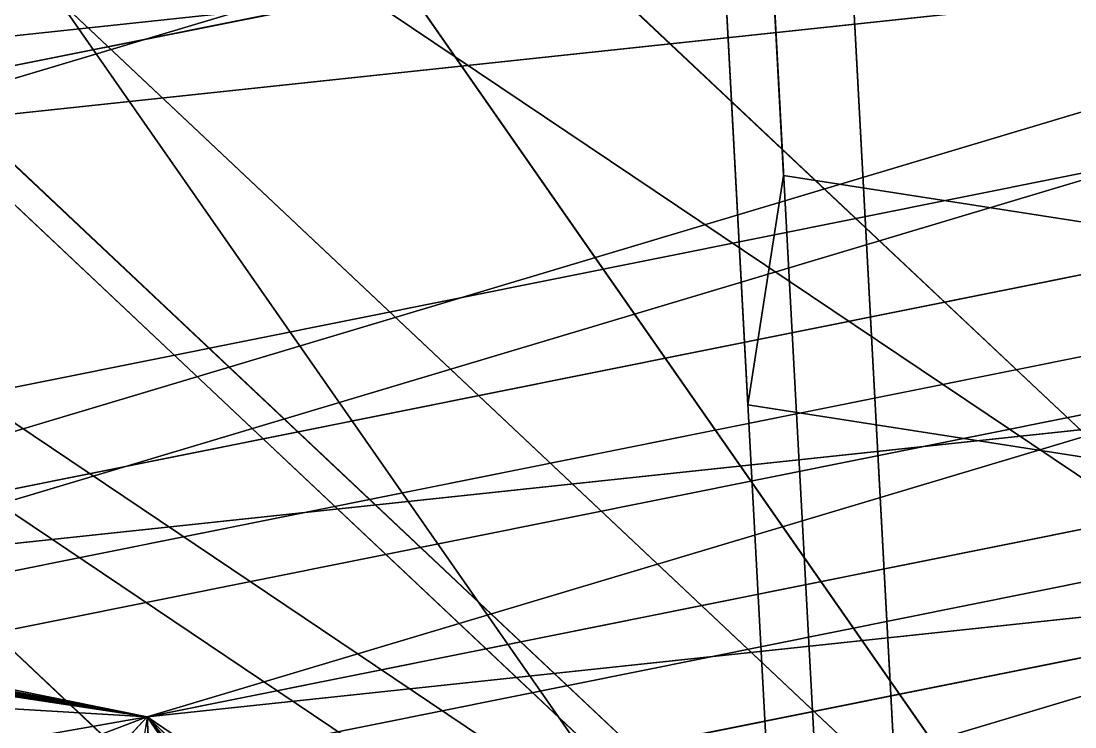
# Model space of a CAD drawing. Header units: metres. Extents: x 503497 to 504361, y 6966567 to 6966857.
# Drawn here: x 504170.223 to 504174.986, y 6966705.364 to 6966708.553 of the extents above; entities that cross this region are included whole.
import ezdxf

# ---------------------------------------------------------------- set-up
doc = ezdxf.new("R2010")
doc.units = ezdxf.units.M

msp = doc.modelspace()

# ---------------------------------------------------------------- linework, layer by layer
at = {"layer": 'SHADOW_APPROVED_20260111T072000'}
for points in [[(504167.5638, 6966705.9126), (504170.7929, 6966705.4089), (504097.6191, 6966720.3129), (504094.39, 6966720.8166), (504167.5638, 6966705.9126)], [(504170.7929, 6966705.4089), (504170.0047, 6966700.3561), (504096.8309, 6966715.2601), (504097.6191, 6966720.3129), (504170.7929, 6966705.4089)]]:
    msp.add_lwpolyline(points, close=True, dxfattribs=at)
msp.add_lwpolyline([(504152.9477, 6966710.2148), (504167.8718, 6966707.8869), (504167.5638, 6966705.9126), (504170.7929, 6966705.4089), (504170.0047, 6966700.3561), (504169.7774, 6966699.9974), (504169.5259, 6966699.8139), (504168.8949, 6966699.7238), (504168.6104, 6966697.9001), (504168.9205, 6966697.8003), (504169.2405, 6966697.5447), (504169.4022, 6966697.2624), (504169.4593, 6966696.8594), (504167.3244, 6966683.1734), (504124.6436, 6966689.8311)], dxfattribs=at)
at = {"layer": 'SHADOW_APPROVED_20260114T072400'}
for points in [[(504167.5638, 6966705.9126), (504170.7929, 6966705.4089), (504098.7845, 6966719.0476), (504095.5554, 6966719.5513), (504167.5638, 6966705.9126)], [(504170.7929, 6966705.4089), (504170.0047, 6966700.3561), (504097.9963, 6966713.9948), (504098.7845, 6966719.0476), (504170.7929, 6966705.4089)]]:
    msp.add_lwpolyline(points, close=True, dxfattribs=at)
msp.add_lwpolyline([(504152.9477, 6966710.2148), (504167.8718, 6966707.8869), (504167.5638, 6966705.9126), (504170.7929, 6966705.4089), (504170.0047, 6966700.3561), (504169.7774, 6966699.9974), (504169.5259, 6966699.8139), (504168.8949, 6966699.7238), (504168.6104, 6966697.9001), (504168.9205, 6966697.8003), (504169.2405, 6966697.5447), (504169.4022, 6966697.2624), (504169.4593, 6966696.8594), (504167.3244, 6966683.1734), (504124.6436, 6966689.8311)], dxfattribs=at)
at = {"layer": 'SHADOW_APPROVED_20260122T071500'}
for points in [[(504167.5638, 6966705.9126), (504170.7929, 6966705.4089), (504088.2264, 6966720.177), (504084.9973, 6966720.6807), (504167.5638, 6966705.9126)], [(504170.7929, 6966705.4089), (504170.0047, 6966700.3561), (504087.4382, 6966715.1242), (504088.2264, 6966720.177), (504170.7929, 6966705.4089)]]:
    msp.add_lwpolyline(points, close=True, dxfattribs=at)
msp.add_lwpolyline([(504152.9477, 6966710.2148), (504167.8718, 6966707.8869), (504167.5638, 6966705.9126), (504170.7929, 6966705.4089), (504170.0047, 6966700.3561), (504169.7774, 6966699.9974), (504169.5259, 6966699.8139), (504168.8949, 6966699.7238), (504168.6104, 6966697.9001), (504168.9205, 6966697.8003), (504169.2405, 6966697.5447), (504169.4022, 6966697.2624), (504169.4593, 6966696.8594), (504167.3244, 6966683.1734), (504124.6436, 6966689.8311)], dxfattribs=at)
at = {"layer": 'SHADOW_APPROVED_20260124T072500'}
for points in [[(504167.5638, 6966705.9126), (504170.7929, 6966705.4089), (504094.5498, 6966717.1239), (504091.3207, 6966717.6276), (504167.5638, 6966705.9126)], [(504170.7929, 6966705.4089), (504170.0047, 6966700.3561), (504093.7616, 6966712.0711), (504094.5498, 6966717.1239), (504170.7929, 6966705.4089)]]:
    msp.add_lwpolyline(points, close=True, dxfattribs=at)
msp.add_lwpolyline([(504152.9477, 6966710.2148), (504167.8718, 6966707.8869), (504167.5638, 6966705.9126), (504170.7929, 6966705.4089), (504170.0047, 6966700.3561), (504169.7774, 6966699.9974), (504169.5259, 6966699.8139), (504168.8949, 6966699.7238), (504168.6104, 6966697.9001), (504168.9205, 6966697.8003), (504169.2405, 6966697.5447), (504169.4022, 6966697.2624), (504169.4593, 6966696.8594), (504167.3244, 6966683.1734), (504124.6436, 6966689.8311)], dxfattribs=at)
at = {"layer": 'SHADOW_APPROVED_20260126T071100'}
for points in [[(504167.5638, 6966705.9126), (504170.7929, 6966705.4089), (504082.3678, 6966720.4547), (504079.1387, 6966720.9584), (504167.5638, 6966705.9126)], [(504170.7929, 6966705.4089), (504170.0047, 6966700.3561), (504081.5796, 6966715.4019), (504082.3678, 6966720.4547), (504170.7929, 6966705.4089)]]:
    msp.add_lwpolyline(points, close=True, dxfattribs=at)
msp.add_lwpolyline([(504152.9477, 6966710.2148), (504167.8718, 6966707.8869), (504167.5638, 6966705.9126), (504170.7929, 6966705.4089), (504170.0047, 6966700.3561), (504169.7774, 6966699.9974), (504169.5259, 6966699.8139), (504168.8949, 6966699.7238), (504168.6104, 6966697.9001), (504168.9205, 6966697.8003), (504169.2405, 6966697.5447), (504169.4022, 6966697.2624), (504169.4593, 6966696.8594), (504167.3244, 6966683.1734), (504124.6436, 6966689.8311)], dxfattribs=at)
at = {"layer": 'SHADOW_APPROVED_20260127T071900'}
for points in [[(504167.5638, 6966705.9126), (504170.7929, 6966705.4089), (504088.45, 6966717.9015), (504085.2209, 6966718.4052), (504167.5638, 6966705.9126)], [(504170.7929, 6966705.4089), (504170.0047, 6966700.3561), (504087.6618, 6966712.8487), (504088.45, 6966717.9015), (504170.7929, 6966705.4089)]]:
    msp.add_lwpolyline(points, close=True, dxfattribs=at)
msp.add_lwpolyline([(504152.9477, 6966710.2148), (504167.8718, 6966707.8869), (504167.5638, 6966705.9126), (504170.7929, 6966705.4089), (504170.0047, 6966700.3561), (504169.7774, 6966699.9974), (504169.5259, 6966699.8139), (504168.8949, 6966699.7238), (504168.6104, 6966697.9001), (504168.9205, 6966697.8003), (504169.2405, 6966697.5447), (504169.4022, 6966697.2624), (504169.4593, 6966696.8594), (504167.3244, 6966683.1734), (504124.6436, 6966689.8311)], dxfattribs=at)
at = {"layer": 'SHADOW_APPROVED_20260129T071100'}
for points in [[(504167.5638, 6966705.9126), (504170.7929, 6966705.4089), (504080.3472, 6966719.6277), (504077.1181, 6966720.1314), (504167.5638, 6966705.9126)], [(504170.7929, 6966705.4089), (504170.0047, 6966700.3561), (504079.559, 6966714.5749), (504080.3472, 6966719.6277), (504170.7929, 6966705.4089)]]:
    msp.add_lwpolyline(points, close=True, dxfattribs=at)
msp.add_lwpolyline([(504152.9477, 6966710.2148), (504167.8718, 6966707.8869), (504167.5638, 6966705.9126), (504170.7929, 6966705.4089), (504170.0047, 6966700.3561), (504169.7774, 6966699.9974), (504169.5259, 6966699.8139), (504168.8949, 6966699.7238), (504168.6104, 6966697.9001), (504168.9205, 6966697.8003), (504169.2405, 6966697.5447), (504169.4022, 6966697.2624), (504169.4593, 6966696.8594), (504167.3244, 6966683.1734), (504124.6436, 6966689.8311)], dxfattribs=at)
at = {"layer": 'SHADOW_APPROVED_20260130T071100'}
for points in [[(504167.5638, 6966705.9126), (504170.7929, 6966705.4089), (504079.661, 6966719.3231), (504076.4319, 6966719.8268), (504167.5638, 6966705.9126)], [(504170.7929, 6966705.4089), (504170.0047, 6966700.3561), (504078.8728, 6966714.2703), (504079.661, 6966719.3231), (504170.7929, 6966705.4089)]]:
    msp.add_lwpolyline(points, close=True, dxfattribs=at)
msp.add_lwpolyline([(504152.9477, 6966710.2148), (504167.8718, 6966707.8869), (504167.5638, 6966705.9126), (504170.7929, 6966705.4089), (504170.0047, 6966700.3561), (504169.7774, 6966699.9974), (504169.5259, 6966699.8139), (504168.8949, 6966699.7238), (504168.6104, 6966697.9001), (504168.9205, 6966697.8003), (504169.2405, 6966697.5447), (504169.4022, 6966697.2624), (504169.4593, 6966696.8594), (504167.3244, 6966683.1734), (504124.6436, 6966689.8311)], dxfattribs=at)
at = {"layer": 'SHADOW_APPROVED_20260203T070000'}
for points in [[(504167.5638, 6966705.9126), (504170.7929, 6966705.4089), (504064.7687, 6966721.7103), (504061.5396, 6966722.214), (504167.5638, 6966705.9126)], [(504170.7929, 6966705.4089), (504170.0047, 6966700.3561), (504063.9805, 6966716.6575), (504064.7687, 6966721.7103), (504170.7929, 6966705.4089)]]:
    msp.add_lwpolyline(points, close=True, dxfattribs=at)
msp.add_lwpolyline([(504152.9477, 6966710.2148), (504167.8718, 6966707.8869), (504167.5638, 6966705.9126), (504170.7929, 6966705.4089), (504170.0047, 6966700.3561), (504169.7774, 6966699.9974), (504169.5259, 6966699.8139), (504168.8949, 6966699.7238), (504168.6104, 6966697.9001), (504168.9205, 6966697.8003), (504169.2405, 6966697.5447), (504169.4022, 6966697.2624), (504169.4593, 6966696.8594), (504167.3244, 6966683.1734), (504124.6436, 6966689.8311)], dxfattribs=at)
at = {"layer": 'SHADOW_APPROVED_20260314T074000'}
msp.add_lwpolyline([(504152.9477, 6966710.2148), (504167.8718, 6966707.8869), (504167.5638, 6966705.9126), (504170.7929, 6966705.4089), (504170.0047, 6966700.3561), (504169.7774, 6966699.9974), (504169.5259, 6966699.8139), (504168.8949, 6966699.7238), (504168.6104, 6966697.9001), (504168.9205, 6966697.8003), (504169.2405, 6966697.5447), (504169.4022, 6966697.2624), (504169.4593, 6966696.8594), (504167.3244, 6966683.1734), (504124.6436, 6966689.8311)], dxfattribs=at)
for points in [[(504167.5638, 6966705.9126), (504170.7929, 6966705.4089), (504083.0384, 6966689.9525), (504079.8093, 6966690.4562), (504167.5638, 6966705.9126)], [(504170.7929, 6966705.4089), (504170.0047, 6966700.3561), (504082.2502, 6966684.8997), (504083.0384, 6966689.9525), (504170.7929, 6966705.4089)]]:
    msp.add_lwpolyline(points, close=True, dxfattribs=at)
at = {"layer": 'SHADOW_APPROVED_20260426T070000'}
msp.add_lwpolyline([(504152.9477, 6966710.2148), (504167.8718, 6966707.8869), (504167.5638, 6966705.9126), (504170.7929, 6966705.4089), (504170.0047, 6966700.3561), (504169.7774, 6966699.9974), (504169.5259, 6966699.8139), (504168.8949, 6966699.7238), (504168.6104, 6966697.9001), (504168.9205, 6966697.8003), (504169.2405, 6966697.5447), (504169.4022, 6966697.2624), (504169.4593, 6966696.8594), (504167.3244, 6966683.1734), (504124.6436, 6966689.8311)], dxfattribs=at)
for points in [[(504167.5638, 6966705.9126), (504170.7929, 6966705.4089), (503953.6653, 6966623.3471), (503950.4362, 6966623.8508), (504167.5638, 6966705.9126)], [(504170.7929, 6966705.4089), (504170.0047, 6966700.3561), (503952.8771, 6966618.2943), (503953.6653, 6966623.3471), (504170.7929, 6966705.4089)]]:
    msp.add_lwpolyline(points, close=True, dxfattribs=at)
at = {"layer": 'SHADOW_APPROVED_20260621T090000'}
msp.add_lwpolyline([(504152.9477, 6966710.2148), (504167.8718, 6966707.8869), (504167.5638, 6966705.9126), (504170.7929, 6966705.4089), (504170.0047, 6966700.3561), (504169.7774, 6966699.9974), (504169.5259, 6966699.8139), (504168.8949, 6966699.7238), (504168.6104, 6966697.9001), (504168.9205, 6966697.8003), (504169.2405, 6966697.5447), (504169.4022, 6966697.2624), (504169.4593, 6966696.8594), (504167.3244, 6966683.1734), (504124.6436, 6966689.8311)], dxfattribs=at)
for points in [[(504167.5638, 6966705.9126), (504170.7929, 6966705.4089), (504112.2766, 6966642.4773), (504109.0475, 6966642.981), (504167.5638, 6966705.9126)], [(504170.7929, 6966705.4089), (504170.0047, 6966700.3561), (504111.4884, 6966637.4245), (504112.2766, 6966642.4773), (504170.7929, 6966705.4089)]]:
    msp.add_lwpolyline(points, close=True, dxfattribs=at)
at = {"layer": 'SHADOW_APPROVED_20260621T120000'}
for points in [[(504172.0356, 6966738.2059), (504171.8738, 6966737.1686), (504174.7398, 6966683.9458), (504174.9016, 6966684.9831), (504172.0356, 6966738.2059)], [(504175.3149, 6966737.6944), (504172.0356, 6966738.2059), (504174.9016, 6966684.9831), (504178.1809, 6966684.4716), (504175.3149, 6966737.6944)], [(504171.8738, 6966737.1686), (504174.8017, 6966736.7119), (504177.6677, 6966683.4891), (504174.7398, 6966683.9458), (504171.8738, 6966737.1686)], [(504174.8017, 6966736.7119), (504173.0714, 6966725.6192), (504175.9374, 6966672.3964), (504177.6677, 6966683.4891), (504174.8017, 6966736.7119)], [(504173.0714, 6966725.6192), (504158.5991, 6966727.8767), (504161.4651, 6966674.6539), (504175.9374, 6966672.3964), (504173.0714, 6966725.6192)], [(504167.5638, 6966705.9126), (504170.7929, 6966705.4089), (504173.4139, 6966656.7361), (504170.1848, 6966657.2398), (504167.5638, 6966705.9126)], [(504170.7929, 6966705.4089), (504170.0047, 6966700.3561), (504172.6257, 6966651.6833), (504173.4139, 6966656.7361), (504170.7929, 6966705.4089)]]:
    msp.add_lwpolyline(points, close=True, dxfattribs=at)
msp.add_lwpolyline([(504152.9477, 6966710.2148), (504167.8718, 6966707.8869), (504167.5638, 6966705.9126), (504170.7929, 6966705.4089), (504170.0047, 6966700.3561), (504169.7774, 6966699.9974), (504169.5259, 6966699.8139), (504168.8949, 6966699.7238), (504168.6104, 6966697.9001), (504168.9205, 6966697.8003), (504169.2405, 6966697.5447), (504169.4022, 6966697.2624), (504169.4593, 6966696.8594), (504167.3244, 6966683.1734), (504124.6436, 6966689.8311)], dxfattribs=at)
at = {"layer": 'SHADOW_APPROVED_20260621T140000'}
for points in [[(504158.5991, 6966727.8767), (504158.3042, 6966725.9861), (504200.8513, 6966664.9632), (504201.1462, 6966666.8538), (504158.5991, 6966727.8767)], [(504173.0714, 6966725.6192), (504158.5991, 6966727.8767), (504201.1462, 6966666.8538), (504215.6185, 6966664.5963), (504173.0714, 6966725.6192)], [(504158.3042, 6966725.9861), (504149.5371, 6966727.3537), (504192.0842, 6966666.3308), (504200.8513, 6966664.9632), (504158.3042, 6966725.9861)], [(504167.5638, 6966705.9126), (504170.7929, 6966705.4089), (504209.7026, 6966649.6029), (504206.4735, 6966650.1066), (504167.5638, 6966705.9126)], [(504170.7929, 6966705.4089), (504170.0047, 6966700.3561), (504208.9144, 6966644.5501), (504209.7026, 6966649.6029), (504170.7929, 6966705.4089)]]:
    msp.add_lwpolyline(points, close=True, dxfattribs=at)
msp.add_lwpolyline([(504152.9477, 6966710.2148), (504167.8718, 6966707.8869), (504167.5638, 6966705.9126), (504170.7929, 6966705.4089), (504170.0047, 6966700.3561), (504169.7774, 6966699.9974), (504169.5259, 6966699.8139), (504168.8949, 6966699.7238), (504168.6104, 6966697.9001), (504168.9205, 6966697.8003), (504169.2405, 6966697.5447), (504169.4022, 6966697.2624), (504169.4593, 6966696.8594), (504167.3244, 6966683.1734), (504124.6436, 6966689.8311)], dxfattribs=at)
at = {"layer": 'SHADOW_APPROVED_20260621T150000'}
for points in [[(504146.7781, 6966729.7721), (504138.446, 6966731.0718), (504218.5765, 6966655.6185), (504226.9086, 6966654.3188), (504146.7781, 6966729.7721)], [(504146.9294, 6966730.7425), (504146.7781, 6966729.7721), (504226.9086, 6966654.3188), (504227.0599, 6966655.2892), (504146.9294, 6966730.7425)], [(504149.9912, 6966730.2649), (504146.9294, 6966730.7425), (504227.0599, 6966655.2892), (504230.1217, 6966654.8116), (504149.9912, 6966730.2649)], [(504149.5371, 6966727.3537), (504149.9912, 6966730.2649), (504230.1217, 6966654.8116), (504229.6676, 6966651.9004), (504149.5371, 6966727.3537)], [(504158.3042, 6966725.9861), (504149.5371, 6966727.3537), (504229.6676, 6966651.9004), (504238.4347, 6966650.5328), (504158.3042, 6966725.9861)], [(504152.9477, 6966710.2148), (504167.8718, 6966707.8869), (504241.1519, 6966638.8841), (504226.2278, 6966641.212), (504152.9477, 6966710.2148)], [(504167.8718, 6966707.8869), (504167.5638, 6966705.9126), (504240.8439, 6966636.9098), (504241.1519, 6966638.8841), (504167.8718, 6966707.8869)], [(504167.5638, 6966705.9126), (504170.7929, 6966705.4089), (504244.073, 6966636.4061), (504240.8439, 6966636.9098), (504167.5638, 6966705.9126)], [(504170.7929, 6966705.4089), (504170.0047, 6966700.3561), (504243.2848, 6966631.3533), (504244.073, 6966636.4061), (504170.7929, 6966705.4089)]]:
    msp.add_lwpolyline(points, close=True, dxfattribs=at)
msp.add_lwpolyline([(504152.9477, 6966710.2148), (504167.8718, 6966707.8869), (504167.5638, 6966705.9126), (504170.7929, 6966705.4089), (504170.0047, 6966700.3561), (504169.7774, 6966699.9974), (504169.5259, 6966699.8139), (504168.8949, 6966699.7238), (504168.6104, 6966697.9001), (504168.9205, 6966697.8003), (504169.2405, 6966697.5447), (504169.4022, 6966697.2624), (504169.4593, 6966696.8594), (504167.3244, 6966683.1734), (504124.6436, 6966689.8311)], dxfattribs=at)
at = {"layer": 'SHADOW_APPROVED_20260621T160000'}
for points in [[(504138.446, 6966731.0718), (504138.0232, 6966728.3614), (504322.0083, 6966604.6889), (504322.4311, 6966607.3993), (504138.446, 6966731.0718)], [(504146.7781, 6966729.7721), (504138.446, 6966731.0718), (504322.4311, 6966607.3993), (504330.7632, 6966606.0996), (504146.7781, 6966729.7721)], [(504138.0232, 6966728.3614), (504127.901, 6966729.9403), (504311.8861, 6966606.2678), (504322.0083, 6966604.6889), (504138.0232, 6966728.3614)], [(504152.9477, 6966710.2148), (504167.8718, 6966707.8869), (504336.128, 6966594.7871), (504321.2039, 6966597.115), (504152.9477, 6966710.2148)], [(504167.8718, 6966707.8869), (504167.5638, 6966705.9126), (504335.82, 6966592.8128), (504336.128, 6966594.7871), (504167.8718, 6966707.8869)], [(504167.5638, 6966705.9126), (504170.7929, 6966705.4089), (504339.0491, 6966592.3091), (504335.82, 6966592.8128), (504167.5638, 6966705.9126)], [(504170.7929, 6966705.4089), (504170.0047, 6966700.3561), (504338.2609, 6966587.2563), (504339.0491, 6966592.3091), (504170.7929, 6966705.4089)]]:
    msp.add_lwpolyline(points, close=True, dxfattribs=at)
msp.add_lwpolyline([(504152.9477, 6966710.2148), (504167.8718, 6966707.8869), (504167.5638, 6966705.9126), (504170.7929, 6966705.4089), (504170.0047, 6966700.3561), (504169.7774, 6966699.9974), (504169.5259, 6966699.8139), (504168.8949, 6966699.7238), (504168.6104, 6966697.9001), (504168.9205, 6966697.8003), (504169.2405, 6966697.5447), (504169.4022, 6966697.2624), (504169.4593, 6966696.8594), (504167.3244, 6966683.1734), (504124.6436, 6966689.8311)], dxfattribs=at)
at = {"layer": 'SHADOW_APPROVED_20261019T053000'}
for points in [[(504167.5638, 6966705.9126), (504170.7929, 6966705.4089), (503594.0372, 6966797.5417), (503590.8081, 6966798.0454), (504167.5638, 6966705.9126)], [(504170.7929, 6966705.4089), (504170.0047, 6966700.3561), (503593.249, 6966792.4889), (503594.0372, 6966797.5417), (504170.7929, 6966705.4089)]]:
    msp.add_lwpolyline(points, close=True, dxfattribs=at)
msp.add_lwpolyline([(504152.9477, 6966710.2148), (504167.8718, 6966707.8869), (504167.5638, 6966705.9126), (504170.7929, 6966705.4089), (504170.0047, 6966700.3561), (504169.7774, 6966699.9974), (504169.5259, 6966699.8139), (504168.8949, 6966699.7238), (504168.6104, 6966697.9001), (504168.9205, 6966697.8003), (504169.2405, 6966697.5447), (504169.4022, 6966697.2624), (504169.4593, 6966696.8594), (504167.3244, 6966683.1734), (504124.6436, 6966689.8311)], dxfattribs=at)
at = {"layer": 'SHADOW_APPROVED_20261112T063500'}
for points in [[(504167.5638, 6966705.9126), (504170.7929, 6966705.4089), (504072.5146, 6966721.3631), (504069.2855, 6966721.8668), (504167.5638, 6966705.9126)], [(504170.7929, 6966705.4089), (504170.0047, 6966700.3561), (504071.7264, 6966716.3103), (504072.5146, 6966721.3631), (504170.7929, 6966705.4089)]]:
    msp.add_lwpolyline(points, close=True, dxfattribs=at)
msp.add_lwpolyline([(504152.9477, 6966710.2148), (504167.8718, 6966707.8869), (504167.5638, 6966705.9126), (504170.7929, 6966705.4089), (504170.0047, 6966700.3561), (504169.7774, 6966699.9974), (504169.5259, 6966699.8139), (504168.8949, 6966699.7238), (504168.6104, 6966697.9001), (504168.9205, 6966697.8003), (504169.2405, 6966697.5447), (504169.4022, 6966697.2624), (504169.4593, 6966696.8594), (504167.3244, 6966683.1734), (504124.6436, 6966689.8311)], dxfattribs=at)
at = {"layer": 'SHADOW_APPROVED_20261113T063500'}
for points in [[(504167.5638, 6966705.9126), (504170.7929, 6966705.4089), (504072.9828, 6966721.7786), (504069.7537, 6966722.2823), (504167.5638, 6966705.9126)], [(504170.7929, 6966705.4089), (504170.0047, 6966700.3561), (504072.1946, 6966716.7258), (504072.9828, 6966721.7786), (504170.7929, 6966705.4089)]]:
    msp.add_lwpolyline(points, close=True, dxfattribs=at)
msp.add_lwpolyline([(504152.9477, 6966710.2148), (504167.8718, 6966707.8869), (504167.5638, 6966705.9126), (504170.7929, 6966705.4089), (504170.0047, 6966700.3561), (504169.7774, 6966699.9974), (504169.5259, 6966699.8139), (504168.8949, 6966699.7238), (504168.6104, 6966697.9001), (504168.9205, 6966697.8003), (504169.2405, 6966697.5447), (504169.4022, 6966697.2624), (504169.4593, 6966696.8594), (504167.3244, 6966683.1734), (504124.6436, 6966689.8311)], dxfattribs=at)
at = {"layer": 'SHADOW_APPROVED_20261122T065200'}
for points in [[(504167.5638, 6966705.9126), (504170.7929, 6966705.4089), (504090.6288, 6966719.8597), (504087.3997, 6966720.3634), (504167.5638, 6966705.9126)], [(504170.7929, 6966705.4089), (504170.0047, 6966700.3561), (504089.8406, 6966714.8069), (504090.6288, 6966719.8597), (504170.7929, 6966705.4089)]]:
    msp.add_lwpolyline(points, close=True, dxfattribs=at)
msp.add_lwpolyline([(504152.9477, 6966710.2148), (504167.8718, 6966707.8869), (504167.5638, 6966705.9126), (504170.7929, 6966705.4089), (504170.0047, 6966700.3561), (504169.7774, 6966699.9974), (504169.5259, 6966699.8139), (504168.8949, 6966699.7238), (504168.6104, 6966697.9001), (504168.9205, 6966697.8003), (504169.2405, 6966697.5447), (504169.4022, 6966697.2624), (504169.4593, 6966696.8594), (504167.3244, 6966683.1734), (504124.6436, 6966689.8311)], dxfattribs=at)
at = {"layer": 'SHADOW_APPROVED_20261123T070300'}
for points in [[(504167.5638, 6966705.9126), (504170.7929, 6966705.4089), (504098.396, 6966717.4154), (504095.1669, 6966717.9191), (504167.5638, 6966705.9126)], [(504170.7929, 6966705.4089), (504170.0047, 6966700.3561), (504097.6078, 6966712.3626), (504098.396, 6966717.4154), (504170.7929, 6966705.4089)]]:
    msp.add_lwpolyline(points, close=True, dxfattribs=at)
msp.add_lwpolyline([(504152.9477, 6966710.2148), (504167.8718, 6966707.8869), (504167.5638, 6966705.9126), (504170.7929, 6966705.4089), (504170.0047, 6966700.3561), (504169.7774, 6966699.9974), (504169.5259, 6966699.8139), (504168.8949, 6966699.7238), (504168.6104, 6966697.9001), (504168.9205, 6966697.8003), (504169.2405, 6966697.5447), (504169.4022, 6966697.2624), (504169.4593, 6966696.8594), (504167.3244, 6966683.1734), (504124.6436, 6966689.8311)], dxfattribs=at)
at = {"layer": 'SHADOW_APPROVED_20261221T090000'}
msp.add_lwpolyline([(504152.9477, 6966710.2148), (504167.8718, 6966707.8869), (504167.5638, 6966705.9126), (504170.7929, 6966705.4089), (504170.0047, 6966700.3561), (504169.7774, 6966699.9974), (504169.5259, 6966699.8139), (504168.8949, 6966699.7238), (504168.6104, 6966697.9001), (504168.9205, 6966697.8003), (504169.2405, 6966697.5447), (504169.4022, 6966697.2624), (504169.4593, 6966696.8594), (504167.3244, 6966683.1734), (504124.6436, 6966689.8311)], dxfattribs=at)
for points in [[(504167.5638, 6966705.9126), (504170.7929, 6966705.4089), (504140.5382, 6966707.2083), (504137.3091, 6966707.712), (504167.5638, 6966705.9126)], [(504170.7929, 6966705.4089), (504170.0047, 6966700.3561), (504139.75, 6966702.1555), (504140.5382, 6966707.2083), (504170.7929, 6966705.4089)]]:
    msp.add_lwpolyline(points, close=True, dxfattribs=at)
at = {"layer": 'SHADOW_APPROVED_20261221T120000'}
msp.add_lwpolyline([(504152.9477, 6966710.2148), (504167.8718, 6966707.8869), (504167.5638, 6966705.9126), (504170.7929, 6966705.4089), (504170.0047, 6966700.3561), (504169.7774, 6966699.9974), (504169.5259, 6966699.8139), (504168.8949, 6966699.7238), (504168.6104, 6966697.9001), (504168.9205, 6966697.8003), (504169.2405, 6966697.5447), (504169.4022, 6966697.2624), (504169.4593, 6966696.8594), (504167.3244, 6966683.1734), (504124.6436, 6966689.8311)], dxfattribs=at)
for points in [[(504167.5638, 6966705.9126), (504170.7929, 6966705.4089), (504173.0654, 6966702.6781), (504169.8363, 6966703.1818), (504167.5638, 6966705.9126)], [(504170.7929, 6966705.4089), (504170.0047, 6966700.3561), (504172.2772, 6966697.6253), (504173.0654, 6966702.6781), (504170.7929, 6966705.4089)]]:
    msp.add_lwpolyline(points, close=True, dxfattribs=at)
at = {"layer": 'SHADOW_APPROVED_20261221T150000'}
for points in [[(504152.9477, 6966710.2148), (504167.8718, 6966707.8869), (504205.5657, 6966711.9072), (504190.6416, 6966714.2351), (504152.9477, 6966710.2148)], [(504167.8718, 6966707.8869), (504167.5638, 6966705.9126), (504205.2577, 6966709.9329), (504205.5657, 6966711.9072), (504167.8718, 6966707.8869)], [(504145.7767, 6966705.8835), (504142.7149, 6966706.3611), (504184.7895, 6966710.8487), (504187.8513, 6966710.3711), (504145.7767, 6966705.8835)], [(504144.9755, 6966700.7471), (504145.7767, 6966705.8835), (504187.8513, 6966710.3711), (504187.0501, 6966705.2347), (504144.9755, 6966700.7471)], [(504167.5638, 6966705.9126), (504170.7929, 6966705.4089), (504208.4868, 6966709.4292), (504205.2577, 6966709.9329), (504167.5638, 6966705.9126)], [(504170.7929, 6966705.4089), (504170.0047, 6966700.3561), (504207.6986, 6966704.3764), (504208.4868, 6966709.4292), (504170.7929, 6966705.4089)]]:
    msp.add_lwpolyline(points, close=True, dxfattribs=at)
msp.add_lwpolyline([(504152.9477, 6966710.2148), (504167.8718, 6966707.8869), (504167.5638, 6966705.9126), (504170.7929, 6966705.4089), (504170.0047, 6966700.3561), (504169.7774, 6966699.9974), (504169.5259, 6966699.8139), (504168.8949, 6966699.7238), (504168.6104, 6966697.9001), (504168.9205, 6966697.8003), (504169.2405, 6966697.5447), (504169.4022, 6966697.2624), (504169.4593, 6966696.8594), (504167.3244, 6966683.1734), (504124.6436, 6966689.8311)], dxfattribs=at)
at = {"layer": 'SHADOW_APPROVED_20261221T160000'}
for points in [[(504152.9477, 6966710.2148), (504167.8718, 6966707.8869), (504227.4336, 6966719.8387), (504212.5095, 6966722.1666), (504152.9477, 6966710.2148)], [(504154.0443, 6966707.0275), (504153.1492, 6966701.2887), (504217.9779, 6966714.2974), (504218.873, 6966720.0362), (504154.0443, 6966707.0275)], [(504167.8718, 6966707.8869), (504167.5638, 6966705.9126), (504227.1256, 6966717.8644), (504227.4336, 6966719.8387), (504167.8718, 6966707.8869)], [(504142.7149, 6966706.3611), (504141.9137, 6966701.2247), (504208.3978, 6966714.5655), (504209.199, 6966719.7019), (504142.7149, 6966706.3611)], [(504144.9755, 6966700.7471), (504145.7767, 6966705.8835), (504212.2608, 6966719.2243), (504211.4596, 6966714.0879), (504144.9755, 6966700.7471)], [(504167.5638, 6966705.9126), (504170.7929, 6966705.4089), (504230.3547, 6966717.3607), (504227.1256, 6966717.8644), (504167.5638, 6966705.9126)], [(504170.7929, 6966705.4089), (504170.0047, 6966700.3561), (504229.5665, 6966712.3079), (504230.3547, 6966717.3607), (504170.7929, 6966705.4089)], [(504141.9137, 6966701.2247), (504144.9755, 6966700.7471), (504211.4596, 6966714.0879), (504208.3978, 6966714.5655), (504141.9137, 6966701.2247)], [(504153.1492, 6966701.2887), (504158.2689, 6966700.4901), (504223.0976, 6966713.4988), (504217.9779, 6966714.2974), (504153.1492, 6966701.2887)], [(504122.7613, 6966696.5515), (504123.3955, 6966700.6171), (504182.9573, 6966712.5689), (504182.3231, 6966708.5033), (504122.7613, 6966696.5515)], [(504125.6223, 6966696.1052), (504122.7613, 6966696.5515), (504182.3231, 6966708.5033), (504185.1841, 6966708.057), (504125.6223, 6966696.1052)], [(504124.6436, 6966689.8311), (504125.6223, 6966696.1052), (504185.1841, 6966708.057), (504184.2054, 6966701.7829), (504124.6436, 6966689.8311)]]:
    msp.add_lwpolyline(points, close=True, dxfattribs=at)
msp.add_lwpolyline([(504152.9477, 6966710.2148), (504167.8718, 6966707.8869), (504167.5638, 6966705.9126), (504170.7929, 6966705.4089), (504170.0047, 6966700.3561), (504169.7774, 6966699.9974), (504169.5259, 6966699.8139), (504168.8949, 6966699.7238), (504168.6104, 6966697.9001), (504168.9205, 6966697.8003), (504169.2405, 6966697.5447), (504169.4022, 6966697.2624), (504169.4593, 6966696.8594), (504167.3244, 6966683.1734), (504124.6436, 6966689.8311)], dxfattribs=at)
at = {"layer": 'SHADOW_APPROVED_20261221T170000'}
for points in [[(504154.0443, 6966707.0275), (504153.1492, 6966701.2887), (504265.4749, 6966734.9076), (504266.37, 6966740.6464), (504154.0443, 6966707.0275)], [(504144.9755, 6966700.7471), (504145.7767, 6966705.8835), (504260.9705, 6966740.3608), (504260.1693, 6966735.2244), (504144.9755, 6966700.7471)], [(504167.8718, 6966707.8869), (504167.5638, 6966705.9126), (504270.7637, 6966736.8002), (504271.0717, 6966738.7745), (504167.8718, 6966707.8869)], [(504167.5638, 6966705.9126), (504170.7929, 6966705.4089), (504273.9928, 6966736.2965), (504270.7637, 6966736.8002), (504167.5638, 6966705.9126)], [(504170.7929, 6966705.4089), (504170.0047, 6966700.3561), (504273.2046, 6966731.2437), (504273.9928, 6966736.2965), (504170.7929, 6966705.4089)], [(504141.9137, 6966701.2247), (504144.9755, 6966700.7471), (504260.1693, 6966735.2244), (504257.1075, 6966735.702), (504141.9137, 6966701.2247)], [(504153.1492, 6966701.2887), (504158.2689, 6966700.4901), (504270.5946, 6966734.109), (504265.4749, 6966734.9076), (504153.1492, 6966701.2887)], [(504158.2689, 6966700.4901), (504156.6455, 6966690.0834), (504268.9712, 6966723.7023), (504270.5946, 6966734.109), (504158.2689, 6966700.4901)]]:
    msp.add_lwpolyline(points, close=True, dxfattribs=at)
msp.add_lwpolyline([(504152.9477, 6966710.2148), (504167.8718, 6966707.8869), (504167.5638, 6966705.9126), (504170.7929, 6966705.4089), (504170.0047, 6966700.3561), (504169.7774, 6966699.9974), (504169.5259, 6966699.8139), (504168.8949, 6966699.7238), (504168.6104, 6966697.9001), (504168.9205, 6966697.8003), (504169.2405, 6966697.5447), (504169.4022, 6966697.2624), (504169.4593, 6966696.8594), (504167.3244, 6966683.1734), (504124.6436, 6966689.8311)], dxfattribs=at)
at = {"layer": 'SHADOW_COMPARATOR_RL48_20260111T072000'}
for points in [[(504167.5638, 6966705.9126), (504170.7929, 6966705.4089), (504125.1656, 6966714.7023), (504121.9365, 6966715.206), (504167.5638, 6966705.9126)], [(504170.7929, 6966705.4089), (504170.0047, 6966700.3561), (504124.3774, 6966709.6495), (504125.1656, 6966714.7023), (504170.7929, 6966705.4089)]]:
    msp.add_lwpolyline(points, close=True, dxfattribs=at)
msp.add_lwpolyline([(504152.9477, 6966710.2148), (504167.8718, 6966707.8869), (504167.5638, 6966705.9126), (504170.7929, 6966705.4089), (504170.0047, 6966700.3561), (504169.7774, 6966699.9974), (504169.5259, 6966699.8139), (504168.8949, 6966699.7238), (504168.6104, 6966697.9001), (504168.9205, 6966697.8003), (504169.2405, 6966697.5447), (504169.4022, 6966697.2624), (504169.4593, 6966696.8594), (504167.3244, 6966683.1734), (504124.6436, 6966689.8311)], dxfattribs=at)
at = {"layer": 'SHADOW_COMPARATOR_RL48_20260114T072400'}
for points in [[(504167.5638, 6966705.9126), (504170.7929, 6966705.4089), (504125.8923, 6966713.9133), (504122.6632, 6966714.417), (504167.5638, 6966705.9126)], [(504170.7929, 6966705.4089), (504170.0047, 6966700.3561), (504125.1041, 6966708.8605), (504125.8923, 6966713.9133), (504170.7929, 6966705.4089)]]:
    msp.add_lwpolyline(points, close=True, dxfattribs=at)
msp.add_lwpolyline([(504152.9477, 6966710.2148), (504167.8718, 6966707.8869), (504167.5638, 6966705.9126), (504170.7929, 6966705.4089), (504170.0047, 6966700.3561), (504169.7774, 6966699.9974), (504169.5259, 6966699.8139), (504168.8949, 6966699.7238), (504168.6104, 6966697.9001), (504168.9205, 6966697.8003), (504169.2405, 6966697.5447), (504169.4022, 6966697.2624), (504169.4593, 6966696.8594), (504167.3244, 6966683.1734), (504124.6436, 6966689.8311)], dxfattribs=at)
at = {"layer": 'SHADOW_COMPARATOR_RL48_20260122T071500'}
for points in [[(504167.5638, 6966705.9126), (504170.7929, 6966705.4089), (504119.3088, 6966714.6175), (504116.0797, 6966715.1212), (504167.5638, 6966705.9126)], [(504170.7929, 6966705.4089), (504170.0047, 6966700.3561), (504118.5206, 6966709.5647), (504119.3088, 6966714.6175), (504170.7929, 6966705.4089)]]:
    msp.add_lwpolyline(points, close=True, dxfattribs=at)
msp.add_lwpolyline([(504152.9477, 6966710.2148), (504167.8718, 6966707.8869), (504167.5638, 6966705.9126), (504170.7929, 6966705.4089), (504170.0047, 6966700.3561), (504169.7774, 6966699.9974), (504169.5259, 6966699.8139), (504168.8949, 6966699.7238), (504168.6104, 6966697.9001), (504168.9205, 6966697.8003), (504169.2405, 6966697.5447), (504169.4022, 6966697.2624), (504169.4593, 6966696.8594), (504167.3244, 6966683.1734), (504124.6436, 6966689.8311)], dxfattribs=at)
at = {"layer": 'SHADOW_COMPARATOR_RL48_20260124T072500'}
for points in [[(504167.5638, 6966705.9126), (504170.7929, 6966705.4089), (504123.2517, 6966712.7138), (504120.0226, 6966713.2175), (504167.5638, 6966705.9126)], [(504170.7929, 6966705.4089), (504170.0047, 6966700.3561), (504122.4635, 6966707.661), (504123.2517, 6966712.7138), (504170.7929, 6966705.4089)]]:
    msp.add_lwpolyline(points, close=True, dxfattribs=at)
msp.add_lwpolyline([(504152.9477, 6966710.2148), (504167.8718, 6966707.8869), (504167.5638, 6966705.9126), (504170.7929, 6966705.4089), (504170.0047, 6966700.3561), (504169.7774, 6966699.9974), (504169.5259, 6966699.8139), (504168.8949, 6966699.7238), (504168.6104, 6966697.9001), (504168.9205, 6966697.8003), (504169.2405, 6966697.5447), (504169.4022, 6966697.2624), (504169.4593, 6966696.8594), (504167.3244, 6966683.1734), (504124.6436, 6966689.8311)], dxfattribs=at)
at = {"layer": 'SHADOW_COMPARATOR_RL48_20260126T071100'}
for points in [[(504167.5638, 6966705.9126), (504170.7929, 6966705.4089), (504115.6557, 6966714.7907), (504112.4266, 6966715.2944), (504167.5638, 6966705.9126)], [(504170.7929, 6966705.4089), (504170.0047, 6966700.3561), (504114.8675, 6966709.7379), (504115.6557, 6966714.7907), (504170.7929, 6966705.4089)]]:
    msp.add_lwpolyline(points, close=True, dxfattribs=at)
msp.add_lwpolyline([(504152.9477, 6966710.2148), (504167.8718, 6966707.8869), (504167.5638, 6966705.9126), (504170.7929, 6966705.4089), (504170.0047, 6966700.3561), (504169.7774, 6966699.9974), (504169.5259, 6966699.8139), (504168.8949, 6966699.7238), (504168.6104, 6966697.9001), (504168.9205, 6966697.8003), (504169.2405, 6966697.5447), (504169.4022, 6966697.2624), (504169.4593, 6966696.8594), (504167.3244, 6966683.1734), (504124.6436, 6966689.8311)], dxfattribs=at)
at = {"layer": 'SHADOW_COMPARATOR_RL48_20260127T071900'}
for points in [[(504167.5638, 6966705.9126), (504170.7929, 6966705.4089), (504119.4482, 6966713.1986), (504116.2191, 6966713.7023), (504167.5638, 6966705.9126)], [(504170.7929, 6966705.4089), (504170.0047, 6966700.3561), (504118.66, 6966708.1458), (504119.4482, 6966713.1986), (504170.7929, 6966705.4089)]]:
    msp.add_lwpolyline(points, close=True, dxfattribs=at)
msp.add_lwpolyline([(504152.9477, 6966710.2148), (504167.8718, 6966707.8869), (504167.5638, 6966705.9126), (504170.7929, 6966705.4089), (504170.0047, 6966700.3561), (504169.7774, 6966699.9974), (504169.5259, 6966699.8139), (504168.8949, 6966699.7238), (504168.6104, 6966697.9001), (504168.9205, 6966697.8003), (504169.2405, 6966697.5447), (504169.4022, 6966697.2624), (504169.4593, 6966696.8594), (504167.3244, 6966683.1734), (504124.6436, 6966689.8311)], dxfattribs=at)
at = {"layer": 'SHADOW_COMPARATOR_RL48_20260129T071100'}
for points in [[(504167.5638, 6966705.9126), (504170.7929, 6966705.4089), (504114.3957, 6966714.275), (504111.1666, 6966714.7787), (504167.5638, 6966705.9126)], [(504170.7929, 6966705.4089), (504170.0047, 6966700.3561), (504113.6075, 6966709.2222), (504114.3957, 6966714.275), (504170.7929, 6966705.4089)]]:
    msp.add_lwpolyline(points, close=True, dxfattribs=at)
msp.add_lwpolyline([(504152.9477, 6966710.2148), (504167.8718, 6966707.8869), (504167.5638, 6966705.9126), (504170.7929, 6966705.4089), (504170.0047, 6966700.3561), (504169.7774, 6966699.9974), (504169.5259, 6966699.8139), (504168.8949, 6966699.7238), (504168.6104, 6966697.9001), (504168.9205, 6966697.8003), (504169.2405, 6966697.5447), (504169.4022, 6966697.2624), (504169.4593, 6966696.8594), (504167.3244, 6966683.1734), (504124.6436, 6966689.8311)], dxfattribs=at)
at = {"layer": 'SHADOW_COMPARATOR_RL48_20260130T071100'}
for points in [[(504167.5638, 6966705.9126), (504170.7929, 6966705.4089), (504113.9678, 6966714.0851), (504110.7387, 6966714.5888), (504167.5638, 6966705.9126)], [(504170.7929, 6966705.4089), (504170.0047, 6966700.3561), (504113.1796, 6966709.0323), (504113.9678, 6966714.0851), (504170.7929, 6966705.4089)]]:
    msp.add_lwpolyline(points, close=True, dxfattribs=at)
msp.add_lwpolyline([(504152.9477, 6966710.2148), (504167.8718, 6966707.8869), (504167.5638, 6966705.9126), (504170.7929, 6966705.4089), (504170.0047, 6966700.3561), (504169.7774, 6966699.9974), (504169.5259, 6966699.8139), (504168.8949, 6966699.7238), (504168.6104, 6966697.9001), (504168.9205, 6966697.8003), (504169.2405, 6966697.5447), (504169.4022, 6966697.2624), (504169.4593, 6966696.8594), (504167.3244, 6966683.1734), (504124.6436, 6966689.8311)], dxfattribs=at)
at = {"layer": 'SHADOW_COMPARATOR_RL48_20260203T070000'}
for points in [[(504167.5638, 6966705.9126), (504170.7929, 6966705.4089), (504104.6818, 6966715.5736), (504101.4527, 6966716.0773), (504167.5638, 6966705.9126)], [(504170.7929, 6966705.4089), (504170.0047, 6966700.3561), (504103.8936, 6966710.5208), (504104.6818, 6966715.5736), (504170.7929, 6966705.4089)]]:
    msp.add_lwpolyline(points, close=True, dxfattribs=at)
msp.add_lwpolyline([(504152.9477, 6966710.2148), (504167.8718, 6966707.8869), (504167.5638, 6966705.9126), (504170.7929, 6966705.4089), (504170.0047, 6966700.3561), (504169.7774, 6966699.9974), (504169.5259, 6966699.8139), (504168.8949, 6966699.7238), (504168.6104, 6966697.9001), (504168.9205, 6966697.8003), (504169.2405, 6966697.5447), (504169.4022, 6966697.2624), (504169.4593, 6966696.8594), (504167.3244, 6966683.1734), (504124.6436, 6966689.8311)], dxfattribs=at)
at = {"layer": 'SHADOW_COMPARATOR_RL48_20260314T074000'}
msp.add_lwpolyline([(504152.9477, 6966710.2148), (504167.8718, 6966707.8869), (504167.5638, 6966705.9126), (504170.7929, 6966705.4089), (504170.0047, 6966700.3561), (504169.7774, 6966699.9974), (504169.5259, 6966699.8139), (504168.8949, 6966699.7238), (504168.6104, 6966697.9001), (504168.9205, 6966697.8003), (504169.2405, 6966697.5447), (504169.4022, 6966697.2624), (504169.4593, 6966696.8594), (504167.3244, 6966683.1734), (504124.6436, 6966689.8311)], dxfattribs=at)
for points in [[(504167.5638, 6966705.9126), (504170.7929, 6966705.4089), (504116.0738, 6966695.7711), (504112.8447, 6966696.2748), (504167.5638, 6966705.9126)], [(504170.7929, 6966705.4089), (504170.0047, 6966700.3561), (504115.2856, 6966690.7183), (504116.0738, 6966695.7711), (504170.7929, 6966705.4089)]]:
    msp.add_lwpolyline(points, close=True, dxfattribs=at)
at = {"layer": 'SHADOW_COMPARATOR_RL48_20260426T070000'}
msp.add_lwpolyline([(504152.9477, 6966710.2148), (504167.8718, 6966707.8869), (504167.5638, 6966705.9126), (504170.7929, 6966705.4089), (504170.0047, 6966700.3561), (504169.7774, 6966699.9974), (504169.5259, 6966699.8139), (504168.8949, 6966699.7238), (504168.6104, 6966697.9001), (504168.9205, 6966697.8003), (504169.2405, 6966697.5447), (504169.4022, 6966697.2624), (504169.4593, 6966696.8594), (504167.3244, 6966683.1734), (504124.6436, 6966689.8311)], dxfattribs=at)
for points in [[(504167.5638, 6966705.9126), (504170.7929, 6966705.4089), (504035.4036, 6966654.2395), (504032.1745, 6966654.7432), (504167.5638, 6966705.9126)], [(504170.7929, 6966705.4089), (504170.0047, 6966700.3561), (504034.6154, 6966649.1867), (504035.4036, 6966654.2395), (504170.7929, 6966705.4089)]]:
    msp.add_lwpolyline(points, close=True, dxfattribs=at)
at = {"layer": 'SHADOW_COMPARATOR_RL48_20260621T090000'}
msp.add_lwpolyline([(504152.9477, 6966710.2148), (504167.8718, 6966707.8869), (504167.5638, 6966705.9126), (504170.7929, 6966705.4089), (504170.0047, 6966700.3561), (504169.7774, 6966699.9974), (504169.5259, 6966699.8139), (504168.8949, 6966699.7238), (504168.6104, 6966697.9001), (504168.9205, 6966697.8003), (504169.2405, 6966697.5447), (504169.4022, 6966697.2624), (504169.4593, 6966696.8594), (504167.3244, 6966683.1734), (504124.6436, 6966689.8311)], dxfattribs=at)
for points in [[(504167.5638, 6966705.9126), (504170.7929, 6966705.4089), (504134.3052, 6966666.1681), (504131.0761, 6966666.6718), (504167.5638, 6966705.9126)], [(504170.7929, 6966705.4089), (504170.0047, 6966700.3561), (504133.517, 6966661.1153), (504134.3052, 6966666.1681), (504170.7929, 6966705.4089)]]:
    msp.add_lwpolyline(points, close=True, dxfattribs=at)
at = {"layer": 'SHADOW_COMPARATOR_RL48_20260621T120000'}
for points in [[(504172.0356, 6966738.2059), (504171.8738, 6966737.1686), (504173.5081, 6966706.8188), (504173.6699, 6966707.8561), (504172.0356, 6966738.2059)], [(504175.3149, 6966737.6944), (504172.0356, 6966738.2059), (504173.6699, 6966707.8561), (504176.9492, 6966707.3446), (504175.3149, 6966737.6944)], [(504171.8738, 6966737.1686), (504174.8017, 6966736.7119), (504176.436, 6966706.3621), (504173.5081, 6966706.8188), (504171.8738, 6966737.1686)], [(504174.8017, 6966736.7119), (504173.0714, 6966725.6192), (504174.7057, 6966695.2694), (504176.436, 6966706.3621), (504174.8017, 6966736.7119)], [(504173.0714, 6966725.6192), (504158.5991, 6966727.8767), (504160.2334, 6966697.5269), (504174.7057, 6966695.2694), (504173.0714, 6966725.6192)], [(504131.2395, 6966710.5159), (504133.5883, 6966725.5738), (504162.6167, 6966721.0457), (504162.2539, 6966718.7201), (504163.6258, 6966718.5061), (504163.9886, 6966720.8317), (504178.6952, 6966718.5377), (504176.9492, 6966707.3446), (504173.6699, 6966707.8561), (504173.5081, 6966706.8188), (504176.436, 6966706.3621), (504174.7057, 6966695.2694), (504160.2334, 6966697.5269), (504159.9385, 6966695.6363), (504151.1714, 6966697.0039), (504151.6255, 6966699.9151), (504148.5637, 6966700.3927), (504148.4124, 6966699.4223), (504140.0803, 6966700.722), (504139.6575, 6966698.0116), (504129.5353, 6966699.5905), (504131.2395, 6966710.5159)], [(504167.5638, 6966705.9126), (504170.7929, 6966705.4089), (504172.4272, 6966675.0591), (504169.1981, 6966675.5628), (504167.5638, 6966705.9126)], [(504170.7929, 6966705.4089), (504170.0047, 6966700.3561), (504171.639, 6966670.0063), (504172.4272, 6966675.0591), (504170.7929, 6966705.4089)]]:
    msp.add_lwpolyline(points, close=True, dxfattribs=at)
msp.add_lwpolyline([(504152.9477, 6966710.2148), (504167.8718, 6966707.8869), (504167.5638, 6966705.9126), (504170.7929, 6966705.4089), (504170.0047, 6966700.3561), (504169.7774, 6966699.9974), (504169.5259, 6966699.8139), (504168.8949, 6966699.7238), (504168.6104, 6966697.9001), (504168.9205, 6966697.8003), (504169.2405, 6966697.5447), (504169.4022, 6966697.2624), (504169.4593, 6966696.8594), (504167.3244, 6966683.1734), (504124.6436, 6966689.8311)], dxfattribs=at)
at = {"layer": 'SHADOW_COMPARATOR_RL48_20260621T140000'}
for points in [[(504158.5991, 6966727.8767), (504158.3042, 6966725.9861), (504182.5662, 6966691.1884), (504182.8611, 6966693.079), (504158.5991, 6966727.8767)], [(504173.0714, 6966725.6192), (504158.5991, 6966727.8767), (504182.8611, 6966693.079), (504197.3334, 6966690.8215), (504173.0714, 6966725.6192)], [(504158.3042, 6966725.9861), (504149.5371, 6966727.3537), (504173.7991, 6966692.556), (504182.5662, 6966691.1884), (504158.3042, 6966725.9861)], [(504167.5638, 6966705.9126), (504170.7929, 6966705.4089), (504195.0549, 6966670.6112), (504191.8258, 6966671.1149), (504167.5638, 6966705.9126)], [(504170.7929, 6966705.4089), (504170.0047, 6966700.3561), (504194.2667, 6966665.5584), (504195.0549, 6966670.6112), (504170.7929, 6966705.4089)]]:
    msp.add_lwpolyline(points, close=True, dxfattribs=at)
msp.add_lwpolyline([(504152.9477, 6966710.2148), (504167.8718, 6966707.8869), (504167.5638, 6966705.9126), (504170.7929, 6966705.4089), (504170.0047, 6966700.3561), (504169.7774, 6966699.9974), (504169.5259, 6966699.8139), (504168.8949, 6966699.7238), (504168.6104, 6966697.9001), (504168.9205, 6966697.8003), (504169.2405, 6966697.5447), (504169.4022, 6966697.2624), (504169.4593, 6966696.8594), (504167.3244, 6966683.1734), (504124.6436, 6966689.8311)], dxfattribs=at)
at = {"layer": 'SHADOW_COMPARATOR_RL48_20260621T150000'}
for points in [[(504146.7781, 6966729.7721), (504138.446, 6966731.0718), (504184.1396, 6966688.0453), (504192.4717, 6966686.7456), (504146.7781, 6966729.7721)], [(504146.9294, 6966730.7425), (504146.7781, 6966729.7721), (504192.4717, 6966686.7456), (504192.623, 6966687.716), (504146.9294, 6966730.7425)], [(504149.9912, 6966730.2649), (504146.9294, 6966730.7425), (504192.623, 6966687.716), (504195.6848, 6966687.2384), (504149.9912, 6966730.2649)], [(504149.5371, 6966727.3537), (504149.9912, 6966730.2649), (504195.6848, 6966687.2384), (504195.2307, 6966684.3272), (504149.5371, 6966727.3537)], [(504158.3042, 6966725.9861), (504149.5371, 6966727.3537), (504195.2307, 6966684.3272), (504203.9978, 6966682.9596), (504158.3042, 6966725.9861)], [(504152.9477, 6966710.2148), (504167.8718, 6966707.8869), (504213.5654, 6966664.8604), (504198.6413, 6966667.1883), (504152.9477, 6966710.2148)], [(504167.8718, 6966707.8869), (504167.5638, 6966705.9126), (504213.2574, 6966662.8861), (504213.5654, 6966664.8604), (504167.8718, 6966707.8869)], [(504167.5638, 6966705.9126), (504170.7929, 6966705.4089), (504216.4865, 6966662.3824), (504213.2574, 6966662.8861), (504167.5638, 6966705.9126)], [(504170.7929, 6966705.4089), (504170.0047, 6966700.3561), (504215.6983, 6966657.3296), (504216.4865, 6966662.3824), (504170.7929, 6966705.4089)]]:
    msp.add_lwpolyline(points, close=True, dxfattribs=at)
msp.add_lwpolyline([(504152.9477, 6966710.2148), (504167.8718, 6966707.8869), (504167.5638, 6966705.9126), (504170.7929, 6966705.4089), (504170.0047, 6966700.3561), (504169.7774, 6966699.9974), (504169.5259, 6966699.8139), (504168.8949, 6966699.7238), (504168.6104, 6966697.9001), (504168.9205, 6966697.8003), (504169.2405, 6966697.5447), (504169.4022, 6966697.2624), (504169.4593, 6966696.8594), (504167.3244, 6966683.1734), (504124.6436, 6966689.8311)], dxfattribs=at)
at = {"layer": 'SHADOW_COMPARATOR_RL48_20260621T160000'}
for points in [[(504138.446, 6966731.0718), (504138.0232, 6966728.3614), (504242.9389, 6966657.8384), (504243.3617, 6966660.5488), (504138.446, 6966731.0718)], [(504146.7781, 6966729.7721), (504138.446, 6966731.0718), (504243.3617, 6966660.5488), (504251.6938, 6966659.2491), (504146.7781, 6966729.7721)], [(504138.0232, 6966728.3614), (504127.901, 6966729.9403), (504232.8167, 6966659.4173), (504242.9389, 6966657.8384), (504138.0232, 6966728.3614)], [(504152.9477, 6966710.2148), (504167.8718, 6966707.8869), (504272.7875, 6966637.3639), (504257.8634, 6966639.6918), (504152.9477, 6966710.2148)], [(504167.8718, 6966707.8869), (504167.5638, 6966705.9126), (504272.4795, 6966635.3896), (504272.7875, 6966637.3639), (504167.8718, 6966707.8869)], [(504167.5638, 6966705.9126), (504170.7929, 6966705.4089), (504275.7086, 6966634.8859), (504272.4795, 6966635.3896), (504167.5638, 6966705.9126)], [(504170.7929, 6966705.4089), (504170.0047, 6966700.3561), (504274.9204, 6966629.8331), (504275.7086, 6966634.8859), (504170.7929, 6966705.4089)]]:
    msp.add_lwpolyline(points, close=True, dxfattribs=at)
msp.add_lwpolyline([(504152.9477, 6966710.2148), (504167.8718, 6966707.8869), (504167.5638, 6966705.9126), (504170.7929, 6966705.4089), (504170.0047, 6966700.3561), (504169.7774, 6966699.9974), (504169.5259, 6966699.8139), (504168.8949, 6966699.7238), (504168.6104, 6966697.9001), (504168.9205, 6966697.8003), (504169.2405, 6966697.5447), (504169.4022, 6966697.2624), (504169.4593, 6966696.8594), (504167.3244, 6966683.1734), (504124.6436, 6966689.8311)], dxfattribs=at)
at = {"layer": 'SHADOW_COMPARATOR_RL48_20261019T053000'}
for points in [[(504167.5638, 6966705.9126), (504170.7929, 6966705.4089), (503811.1585, 6966762.858), (503807.9294, 6966763.3617), (504167.5638, 6966705.9126)], [(504170.7929, 6966705.4089), (504170.0047, 6966700.3561), (503810.3703, 6966757.8052), (503811.1585, 6966762.858), (504170.7929, 6966705.4089)]]:
    msp.add_lwpolyline(points, close=True, dxfattribs=at)
msp.add_lwpolyline([(504152.9477, 6966710.2148), (504167.8718, 6966707.8869), (504167.5638, 6966705.9126), (504170.7929, 6966705.4089), (504170.0047, 6966700.3561), (504169.7774, 6966699.9974), (504169.5259, 6966699.8139), (504168.8949, 6966699.7238), (504168.6104, 6966697.9001), (504168.9205, 6966697.8003), (504169.2405, 6966697.5447), (504169.4022, 6966697.2624), (504169.4593, 6966696.8594), (504167.3244, 6966683.1734), (504124.6436, 6966689.8311)], dxfattribs=at)
at = {"layer": 'SHADOW_COMPARATOR_RL48_20261112T063500'}
for points in [[(504167.5638, 6966705.9126), (504170.7929, 6966705.4089), (504109.5117, 6966715.3571), (504106.2826, 6966715.8608), (504167.5638, 6966705.9126)], [(504170.7929, 6966705.4089), (504170.0047, 6966700.3561), (504108.7235, 6966710.3043), (504109.5117, 6966715.3571), (504170.7929, 6966705.4089)]]:
    msp.add_lwpolyline(points, close=True, dxfattribs=at)
msp.add_lwpolyline([(504152.9477, 6966710.2148), (504167.8718, 6966707.8869), (504167.5638, 6966705.9126), (504170.7929, 6966705.4089), (504170.0047, 6966700.3561), (504169.7774, 6966699.9974), (504169.5259, 6966699.8139), (504168.8949, 6966699.7238), (504168.6104, 6966697.9001), (504168.9205, 6966697.8003), (504169.2405, 6966697.5447), (504169.4022, 6966697.2624), (504169.4593, 6966696.8594), (504167.3244, 6966683.1734), (504124.6436, 6966689.8311)], dxfattribs=at)
at = {"layer": 'SHADOW_COMPARATOR_RL48_20261113T063500'}
for points in [[(504167.5638, 6966705.9126), (504170.7929, 6966705.4089), (504109.8037, 6966715.6162), (504106.5746, 6966716.1199), (504167.5638, 6966705.9126)], [(504170.7929, 6966705.4089), (504170.0047, 6966700.3561), (504109.0155, 6966710.5634), (504109.8037, 6966715.6162), (504170.7929, 6966705.4089)]]:
    msp.add_lwpolyline(points, close=True, dxfattribs=at)
msp.add_lwpolyline([(504152.9477, 6966710.2148), (504167.8718, 6966707.8869), (504167.5638, 6966705.9126), (504170.7929, 6966705.4089), (504170.0047, 6966700.3561), (504169.7774, 6966699.9974), (504169.5259, 6966699.8139), (504168.8949, 6966699.7238), (504168.6104, 6966697.9001), (504168.9205, 6966697.8003), (504169.2405, 6966697.5447), (504169.4022, 6966697.2624), (504169.4593, 6966696.8594), (504167.3244, 6966683.1734), (504124.6436, 6966689.8311)], dxfattribs=at)
at = {"layer": 'SHADOW_COMPARATOR_RL48_20261122T065200'}
for points in [[(504167.5638, 6966705.9126), (504170.7929, 6966705.4089), (504120.8068, 6966714.4196), (504117.5777, 6966714.9233), (504167.5638, 6966705.9126)], [(504170.7929, 6966705.4089), (504170.0047, 6966700.3561), (504120.0186, 6966709.3668), (504120.8068, 6966714.4196), (504170.7929, 6966705.4089)]]:
    msp.add_lwpolyline(points, close=True, dxfattribs=at)
msp.add_lwpolyline([(504152.9477, 6966710.2148), (504167.8718, 6966707.8869), (504167.5638, 6966705.9126), (504170.7929, 6966705.4089), (504170.0047, 6966700.3561), (504169.7774, 6966699.9974), (504169.5259, 6966699.8139), (504168.8949, 6966699.7238), (504168.6104, 6966697.9001), (504168.9205, 6966697.8003), (504169.2405, 6966697.5447), (504169.4022, 6966697.2624), (504169.4593, 6966696.8594), (504167.3244, 6966683.1734), (504124.6436, 6966689.8311)], dxfattribs=at)
at = {"layer": 'SHADOW_COMPARATOR_RL48_20261123T070300'}
for points in [[(504167.5638, 6966705.9126), (504170.7929, 6966705.4089), (504125.65, 6966712.8955), (504122.4209, 6966713.3992), (504167.5638, 6966705.9126)], [(504170.7929, 6966705.4089), (504170.0047, 6966700.3561), (504124.8618, 6966707.8427), (504125.65, 6966712.8955), (504170.7929, 6966705.4089)]]:
    msp.add_lwpolyline(points, close=True, dxfattribs=at)
msp.add_lwpolyline([(504152.9477, 6966710.2148), (504167.8718, 6966707.8869), (504167.5638, 6966705.9126), (504170.7929, 6966705.4089), (504170.0047, 6966700.3561), (504169.7774, 6966699.9974), (504169.5259, 6966699.8139), (504168.8949, 6966699.7238), (504168.6104, 6966697.9001), (504168.9205, 6966697.8003), (504169.2405, 6966697.5447), (504169.4022, 6966697.2624), (504169.4593, 6966696.8594), (504167.3244, 6966683.1734), (504124.6436, 6966689.8311)], dxfattribs=at)
at = {"layer": 'SHADOW_COMPARATOR_RL48_20261221T090000'}
msp.add_lwpolyline([(504152.9477, 6966710.2148), (504167.8718, 6966707.8869), (504167.5638, 6966705.9126), (504170.7929, 6966705.4089), (504170.0047, 6966700.3561), (504169.7774, 6966699.9974), (504169.5259, 6966699.8139), (504168.8949, 6966699.7238), (504168.6104, 6966697.9001), (504168.9205, 6966697.8003), (504169.2405, 6966697.5447), (504169.4022, 6966697.2624), (504169.4593, 6966696.8594), (504167.3244, 6966683.1734), (504124.6436, 6966689.8311)], dxfattribs=at)
for points in [[(504167.5638, 6966705.9126), (504170.7929, 6966705.4089), (504151.9277, 6966706.5309), (504148.6986, 6966707.0346), (504167.5638, 6966705.9126)], [(504170.7929, 6966705.4089), (504170.0047, 6966700.3561), (504151.1395, 6966701.4781), (504151.9277, 6966706.5309), (504170.7929, 6966705.4089)]]:
    msp.add_lwpolyline(points, close=True, dxfattribs=at)
at = {"layer": 'SHADOW_COMPARATOR_RL48_20261221T120000'}
msp.add_lwpolyline([(504152.9477, 6966710.2148), (504167.8718, 6966707.8869), (504167.5638, 6966705.9126), (504170.7929, 6966705.4089), (504170.0047, 6966700.3561), (504169.7774, 6966699.9974), (504169.5259, 6966699.8139), (504168.8949, 6966699.7238), (504168.6104, 6966697.9001), (504168.9205, 6966697.8003), (504169.2405, 6966697.5447), (504169.4022, 6966697.2624), (504169.4593, 6966696.8594), (504167.3244, 6966683.1734), (504124.6436, 6966689.8311)], dxfattribs=at)
for points in [[(504167.5638, 6966705.9126), (504170.7929, 6966705.4089), (504172.2099, 6966703.7061), (504168.9808, 6966704.2098), (504167.5638, 6966705.9126)], [(504170.7929, 6966705.4089), (504170.0047, 6966700.3561), (504171.4217, 6966698.6533), (504172.2099, 6966703.7061), (504170.7929, 6966705.4089)]]:
    msp.add_lwpolyline(points, close=True, dxfattribs=at)
at = {"layer": 'SHADOW_COMPARATOR_RL48_20261221T150000'}
for points in [[(504152.9477, 6966710.2148), (504167.8718, 6966707.8869), (504191.3757, 6966710.3938), (504176.4516, 6966712.7217), (504152.9477, 6966710.2148)], [(504167.8718, 6966707.8869), (504167.5638, 6966705.9126), (504191.0677, 6966708.4195), (504191.3757, 6966710.3938), (504167.8718, 6966707.8869)], [(504167.5638, 6966705.9126), (504170.7929, 6966705.4089), (504194.2968, 6966707.9158), (504191.0677, 6966708.4195), (504167.5638, 6966705.9126)], [(504170.7929, 6966705.4089), (504170.0047, 6966700.3561), (504193.5086, 6966702.863), (504194.2968, 6966707.9158), (504170.7929, 6966705.4089)]]:
    msp.add_lwpolyline(points, close=True, dxfattribs=at)
msp.add_lwpolyline([(504152.9477, 6966710.2148), (504167.8718, 6966707.8869), (504167.5638, 6966705.9126), (504170.7929, 6966705.4089), (504170.0047, 6966700.3561), (504169.7774, 6966699.9974), (504169.5259, 6966699.8139), (504168.8949, 6966699.7238), (504168.6104, 6966697.9001), (504168.9205, 6966697.8003), (504169.2405, 6966697.5447), (504169.4022, 6966697.2624), (504169.4593, 6966696.8594), (504167.3244, 6966683.1734), (504124.6436, 6966689.8311)], dxfattribs=at)
at = {"layer": 'SHADOW_COMPARATOR_RL48_20261221T160000'}
for points in [[(504152.9477, 6966710.2148), (504167.8718, 6966707.8869), (504205.0114, 6966715.3394), (504190.0873, 6966717.6673), (504152.9477, 6966710.2148)], [(504167.8718, 6966707.8869), (504167.5638, 6966705.9126), (504204.7034, 6966713.3651), (504205.0114, 6966715.3394), (504167.8718, 6966707.8869)], [(504167.5638, 6966705.9126), (504170.7929, 6966705.4089), (504207.9325, 6966712.8614), (504204.7034, 6966713.3651), (504167.5638, 6966705.9126)], [(504170.7929, 6966705.4089), (504170.0047, 6966700.3561), (504207.1443, 6966707.8086), (504207.9325, 6966712.8614), (504170.7929, 6966705.4089)]]:
    msp.add_lwpolyline(points, close=True, dxfattribs=at)
msp.add_lwpolyline([(504152.9477, 6966710.2148), (504167.8718, 6966707.8869), (504167.5638, 6966705.9126), (504170.7929, 6966705.4089), (504170.0047, 6966700.3561), (504169.7774, 6966699.9974), (504169.5259, 6966699.8139), (504168.8949, 6966699.7238), (504168.6104, 6966697.9001), (504168.9205, 6966697.8003), (504169.2405, 6966697.5447), (504169.4022, 6966697.2624), (504169.4593, 6966696.8594), (504167.3244, 6966683.1734), (504124.6436, 6966689.8311)], dxfattribs=at)
at = {"layer": 'SHADOW_COMPARATOR_RL48_20261221T170000'}
for points in [[(504167.8718, 6966707.8869), (504167.5638, 6966705.9126), (504231.9138, 6966725.1725), (504232.2218, 6966727.1468), (504167.8718, 6966707.8869)], [(504167.5638, 6966705.9126), (504170.7929, 6966705.4089), (504235.1429, 6966724.6688), (504231.9138, 6966725.1725), (504167.5638, 6966705.9126)], [(504170.7929, 6966705.4089), (504170.0047, 6966700.3561), (504234.3547, 6966719.616), (504235.1429, 6966724.6688), (504170.7929, 6966705.4089)]]:
    msp.add_lwpolyline(points, close=True, dxfattribs=at)
msp.add_lwpolyline([(504152.9477, 6966710.2148), (504167.8718, 6966707.8869), (504167.5638, 6966705.9126), (504170.7929, 6966705.4089), (504170.0047, 6966700.3561), (504169.7774, 6966699.9974), (504169.5259, 6966699.8139), (504168.8949, 6966699.7238), (504168.6104, 6966697.9001), (504168.9205, 6966697.8003), (504169.2405, 6966697.5447), (504169.4022, 6966697.2624), (504169.4593, 6966696.8594), (504167.3244, 6966683.1734), (504124.6436, 6966689.8311)], dxfattribs=at)

doc.saveas('drawing.dxf')
